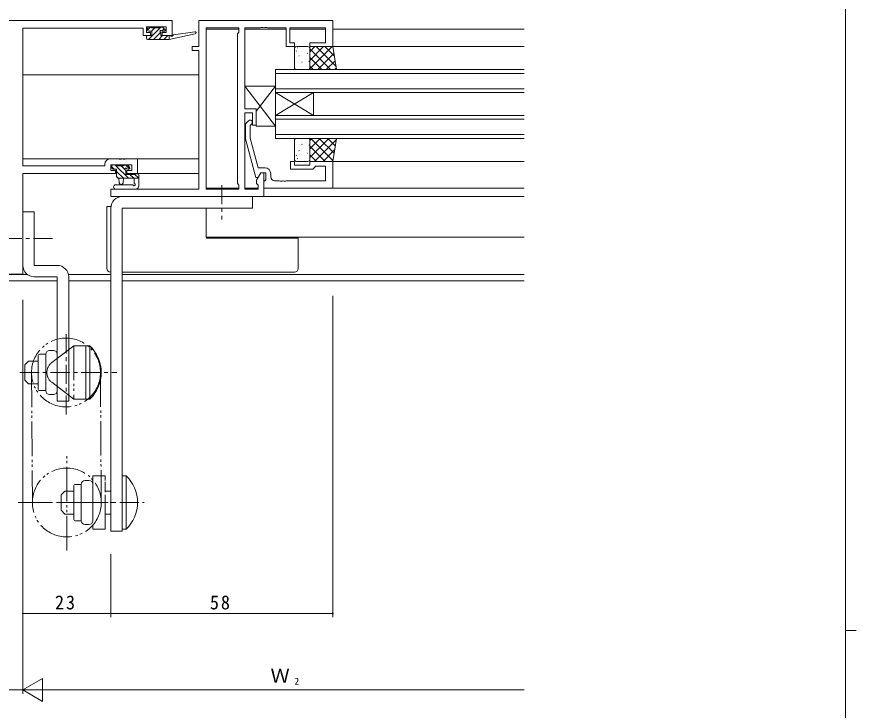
# Model space of a CAD drawing. Units: millimetres on the paper. Extents: x -420 to 373, y -297 to 267.
# Drawn here: x 135.7 to 355.1, y -18.9 to 162.4 of the extents above; entities that cross this region are included whole.
import ezdxf
from ezdxf.enums import TextEntityAlignment as Align

# ---------------------------------------------------------------- set-up
doc = ezdxf.new("R2010")
doc.units = ezdxf.units.MM
for name, pattern in [('CHAIN1', [8, 5, -1, 1, -1]), ('DASHED3', [4, 3, -1]), ('DOUBLE_CHAIN2', [12.8, 9, -1, 0.6, -0.6, 0.6, -1])]:
    doc.linetypes.add(name, pattern=pattern)
for name, color, linetype, lineweight in [('0-1_YKK_ZWAK', 7, 'Continuous', 9), ('0-3_YKK_11', 7, 'Continuous', 9), ('0-4_YKK_12', 2, 'Continuous', 9), ('0-5_YKK_13', 4, 'Continuous', 9), ('0-6_YKK_D', 6, 'Continuous', 9)]:
    doc.layers.add(name, color=color, linetype=linetype, lineweight=lineweight)
doc.styles.add('ＭＳ ゴシック', font='')
doc.styles.get('ＭＳ ゴシック').set_extended_font_data('MS Gothic')

msp = doc.modelspace()

# ---------------------------------------------------------------- linework, layer by layer
at = {"layer": '0-1_YKK_ZWAK'}
for p, q in [((352.3, 264.4), (352.3, -260.6)), ((352.3, 1.9), (355.1, 1.9))]:
    msp.add_line(p, q, dxfattribs=at)
at = {"layer": '0-3_YKK_11'}
for p, q in [((78.3, 161.4), (176.3, 161.4)), ((176.3, 161.4), (176.3, 157.5)), ((183.3, 161.4), (183.3, 154.6)), ((218.3, 161.4), (183.3, 161.4)), ((218.3, 154.6), (218.3, 161.4)), ((168.8, 159.4), (137.3, 159.4)), ((137.3, 159.4), (137.3, 123.4)), ((168.8, 157.5), (168.8, 159.4)), ((174.8, 159.77), (169.6, 159.77)), ((170.7, 158.3), (170.7, 157.5)), ((173.7, 157.5), (173.7, 158.3)), ((193.8, 159.47), (185.23, 159.47)), ((185.23, 159.47), (185.23, 117.33)), ((185.23, 159.47), (185.23, 117.33)), ((193.37, 118.83), (193.37, 157.97)), ((195.3, 138.3), (195.3, 159.47)), ((201.258, 159.47), (206.1, 159.47)), ((206.1, 159.47), (206.1, 154.6)), ((207.1, 155.6), (207.1, 159.47)), ((207.1, 159.47), (216.37, 159.47)), ((216.37, 159.47), (216.37, 155.6)), ((170.7, 157.5), (168.8, 157.5)), ((176.3, 157.5), (173.7, 157.5)), ((183.3, 153.6), (183.3, 117.33)), ((206.1, 154.6), (208.3, 154.6)), ((208.3, 155.6), (207.1, 155.6)), ((208.3, 154.6), (208.3, 155.6)), ((198.3, 138.3), (195.3, 138.3)), ((198.3, 134.1), (198.3, 138.3)), ((195.3, 137.3), (197.3, 137.3)), ((195.3, 117.33), (195.3, 137.3)), ((197.3, 137.3), (197.3, 134.1)), ((196.276, 135.224), (195.5, 134.448)), ((195.5, 134.448), (195.5, 130.503)), ((197.3, 134.1), (198.3, 134.1)), ((195.5, 130.503), (198.207, 120.4)), ((198.78, 122.9), (196.7, 130.661)), ((164.258, 125.3), (167.3, 125.3)), ((167.3, 125.3), (167.3, 121.4)), ((137.3, 123.4), (158.7, 123.4)), ((158.7, 123.4), (158.7, 123.8)), ((165.8, 123.67), (160.33, 123.67)), ((160.33, 123.67), (160.33, 122.2)), ((165.8, 122.2), (165.8, 123.67)), ((200.6, 122.9), (198.78, 122.9)), ((207.3, 124.6), (207.3, 122.6)), ((208.3, 124.6), (207.3, 124.6)), ((213.1, 122.6), (213.6, 123.1)), ((216.37, 123.3), (216.37, 119.53)), ((218.3, 117.6), (218.3, 124.6)), ((161.5, 121.4), (137.3, 121.4)), ((137.3, 121.4), (137.3, 95.1)), ((167.3, 121.4), (164.5, 121.4)), ((199.5, 121.6), (198.37, 119.642)), ((200.3, 121.6), (199.5, 121.6)), ((200.3, 115.4), (200.3, 121.6)), ((200.8, 121.6), (200.8, 119.8)), ((202.1, 120.53), (202.1, 121.4)), ((207.3, 122.6), (213.1, 122.6)), ((216.37, 119.53), (206.258, 119.53)), ((160.3, 117.33), (160.3, 115.4)), ((183.3, 117.33), (160.3, 117.33)), ((185.23, 117.33), (193.8, 117.33)), ((200.3, 117.6), (218.3, 117.6)), ((160.3, 115.4), (200.3, 115.4)), ((137.3, 95.1), (117.3, 95.1))]:
    msp.add_line(p, q, dxfattribs=at)
for points in [[(169.6, 159.77), (169.6, 158.3), (170.7, 158.3)], [(173.7, 158.3), (174.8, 158.3), (174.8, 159.77)], [(193.37, 157.97), (193.8, 158.4), (193.8, 159.47)], [(195.3, 159.47), (199.342, 159.47), (199.525, 159.59), (200.075, 159.59), (200.258, 159.47), (200.342, 159.47), (200.525, 159.59), (201.075, 159.59), (201.258, 159.47)], [(183.3, 154.6), (181.6, 154.6), (181.6, 153.6), (183.3, 153.6)], [(216.37, 155.6), (212.3, 155.6), (212.3, 154.6), (218.3, 154.6)], [(196.7, 130.661), (196.7, 133.951), (197.124, 134.375)], [(160.2, 125.3), (162.342, 125.3), (162.525, 125.18), (163.075, 125.18), (163.258, 125.3), (163.342, 125.3), (163.525, 125.18), (164.075, 125.18), (164.258, 125.3)], [(218.3, 124.6), (212.3, 124.6), (212.3, 123.6), (208.3, 123.6), (208.3, 124.6)], [(213.6, 123.1), (213.8, 123.3), (216.37, 123.3)], [(160.33, 122.2), (161.5, 122.2), (161.5, 121.4)], [(164.5, 121.4), (164.5, 122.2), (165.8, 122.2)], [(198.207, 120.4), (198.807, 120.4), (199.5, 121.6), (200.8, 121.6)], [(193.8, 117.33), (193.8, 118.4), (193.37, 118.83)], [(198.37, 119.642), (198.37, 118.83), (198.8, 118.4), (198.8, 117.33), (195.3, 117.33)], [(200.8, 119.8), (200.6, 119.6), (200.3, 119.3), (200.3, 117.6)], [(206.258, 119.53), (206.075, 119.41), (205.525, 119.41), (205.342, 119.53), (205.258, 119.53), (205.075, 119.41), (204.525, 119.41), (204.342, 119.53), (203.1, 119.53)]]:
    msp.add_lwpolyline(points, dxfattribs=at)
for centre, radius, start, end in [((196.7, 134.8), 0.6, 314.99998, 135), ((160.2, 123.8), 1.5, 90, 179.99998), ((200.6, 121.4), 1.5, 0, 89.99998), ((203.1, 120.53), 1, 180, 269.99998)]:
    msp.add_arc(centre, radius, start, end, dxfattribs=at)
at = {"layer": '0-4_YKK_12'}
for p, q in [((193.799, 159.2), (185.232, 159.2)), ((206.099, 159.2), (195.302, 159.2)), ((216.369, 159.2), (207.102, 159.2)), ((268.3, 159.2), (218.3, 159.2)), ((217.8, 154.6), (268.3, 154.6)), ((183.3, 147.2), (137.3, 147.2)), ((203.3, 142.6), (203.3, 148.6)), ((203.3, 148.6), (268.3, 148.6)), ((203.3, 147.6), (268.3, 147.6)), ((203.3, 143.6), (268.3, 143.6)), ((203.3, 142.6), (203.3, 136.6)), ((203.3, 136.6), (213.3, 142.6)), ((203.3, 142.6), (213.3, 136.6)), ((203.3, 142.6), (268.3, 142.6)), ((213.3, 142.6), (213.3, 136.6)), ((203.3, 136.6), (268.3, 136.6)), ((203.3, 130.6), (203.3, 136.6)), ((203.3, 135.6), (268.3, 135.6)), ((203.3, 131.6), (268.3, 131.6)), ((203.3, 130.6), (268.3, 130.6)), ((137.3, 125.3), (183.3, 125.3)), ((268.3, 124.6), (218.3, 124.6)), ((183.3, 121.4), (167, 121.4)), ((193.799, 117.6), (185.232, 117.6)), ((198.799, 117.6), (195.302, 117.6)), ((268.3, 117.6), (200.6, 117.6)), ((268.3, 115.4), (199.862, 115.4)), ((185.23, 112.4), (185.23, 104.8)), ((268.3, 104.8), (185.23, 104.8)), ((138.459, 95.03), (116.142, 95.03)), ((160.298, 95.03), (149.231, 95.03)), ((268.3, 95.03), (163.298, 95.03)), ((146.298, 93.4), (108.302, 93.4)), ((160.298, 93.4), (149.298, 93.4)), ((268.3, 93.4), (163.298, 93.4))]:
    msp.add_line(p, q, dxfattribs=at)
at = {"layer": '0-5_YKK_13'}
for p, q in [((169.9, 158.937), (170.663, 159.7)), ((169.9, 158.9), (169.9, 159.4)), ((170.157, 156.5), (173.357, 159.7)), ((170.2, 159.7), (170.7, 159.7)), ((171, 158.6), (170.2, 158.6)), ((170.9, 159.5), (172.9, 159.5)), ((170.91, 158.6), (171.81, 159.5)), ((171, 157.5), (171, 158.6)), ((171.504, 156.5), (173.333, 158.328)), ((173.1, 159.7), (173.7, 159.7)), ((173.4, 158.139), (173.4, 157.5)), ((173.672, 158.667), (174.264, 159.26)), ((174.2, 158.6), (173.861, 158.6)), ((173.912, 159.612), (174.412, 159.112)), ((176.712, 157.673), (182.254, 158.497)), ((169.6, 156.8), (169.6, 157.2)), ((169.622, 157.311), (169.789, 157.479)), ((169.9, 157.5), (171, 157.5)), ((169.9, 156.5), (175.598, 156.5)), ((172.851, 156.5), (173.851, 157.5)), ((173.4, 157.5), (175.598, 157.5)), ((174.198, 156.5), (175.198, 157.5)), ((175.545, 156.5), (175.598, 156.553)), ((175.598, 156.5), (182.359, 157.906)), ((175.598, 157.5), (175.685, 157.514)), ((175.598, 156.5), (175.598, 157.5)), ((208.3, 149.1), (208.3, 154.1)), ((208.8, 154.6), (211.8, 154.6)), ((209.055, 154.298), (209.031, 154.255)), ((213.644, 154.6), (212.3, 153.255)), ((218.3, 154.6), (212.3, 154.6)), ((215.889, 154.6), (212.3, 151.01)), ((218.134, 154.6), (212.3, 148.765)), ((212.3, 154.6), (212.3, 148.6)), ((212.3, 154.1), (212.3, 149.1)), ((217.702, 148.6), (212.3, 154.001)), ((219.171, 149.376), (213.947, 154.6)), ((218.722, 152.07), (216.192, 154.6)), ((219.3, 148.6), (218.3, 154.6)), ((208.808, 153.463), (208.72, 153.417)), ((209.488, 152.222), (209.464, 152.178)), ((210.223, 153.292), (210.215, 153.285)), ((211.679, 152.865), (211.655, 152.821)), ((212.205, 151.472), (212.198, 151.466)), ((215.457, 148.6), (212.3, 151.756)), ((218.597, 152.817), (214.379, 148.6)), ((210.038, 149.531), (210.03, 149.524)), ((210.222, 150.197), (210.198, 150.153)), ((210.333, 150.574), (210.245, 150.527)), ((212.112, 150.788), (212.088, 150.745)), ((213.212, 148.6), (212.3, 149.511)), ((218.918, 150.893), (216.625, 148.6)), ((211.8, 148.6), (208.8, 148.6)), ((212.3, 148.6), (219.3, 148.6)), ((219.239, 148.968), (218.87, 148.6)), ((195.3, 144.3), (195.3, 138.3)), ((203.3, 144.3), (195.3, 144.3)), ((203.3, 133.8), (195.3, 144.3)), ((203.3, 144.3), (198.3, 137.737)), ((203.3, 133.8), (203.3, 144.3)), ((195.3, 138.3), (198.3, 138.3)), ((198.3, 138.3), (198.3, 133.8)), ((198.3, 133.8), (203.3, 133.8)), ((208.3, 130.1), (208.3, 125.1)), ((211.8, 130.6), (208.8, 130.6)), ((210.038, 130.068), (210.03, 130.075)), ((210.222, 129.402), (210.198, 129.446)), ((217.302, 130.6), (212.3, 125.598)), ((215.057, 130.6), (212.3, 127.843)), ((212.3, 124.6), (212.3, 130.6)), ((212.812, 130.6), (212.3, 130.088)), ((212.3, 130.6), (219.3, 130.6)), ((212.3, 125.1), (212.3, 130.1)), ((218.334, 124.8), (212.534, 130.6)), ((219.251, 130.303), (213.547, 124.6)), ((218.654, 126.725), (214.779, 130.6)), ((218.975, 128.649), (217.025, 130.6)), ((219.3, 130.6), (218.3, 124.6)), ((219.296, 130.573), (219.27, 130.6)), ((209.488, 127.377), (209.464, 127.421)), ((210.333, 129.025), (210.245, 129.072)), ((212.112, 128.811), (212.088, 128.855)), ((212.205, 128.127), (212.198, 128.133)), ((216.289, 124.6), (212.3, 128.589)), ((218.802, 127.609), (215.792, 124.6)), ((208.808, 126.136), (208.72, 126.182)), ((209.055, 125.301), (209.031, 125.345)), ((210.223, 126.307), (210.215, 126.314)), ((211.679, 126.734), (211.655, 126.778)), ((214.044, 124.6), (212.3, 126.344)), ((160.6, 122.87), (160.6, 123.37)), ((160.6, 123.16), (161.19, 122.57)), ((160.9, 123.67), (161.4, 123.67)), ((161.441, 123.666), (161.596, 123.511)), ((161.6, 123.47), (163.7, 123.47)), ((161.637, 123.47), (164.937, 120.17)), ((162.984, 123.47), (163.963, 122.491)), ((163.9, 123.67), (164.5, 123.67)), ((164.131, 123.67), (165.175, 122.626)), ((164.712, 123.582), (165.212, 123.082)), ((208.8, 124.6), (211.8, 124.6)), ((210.945, 124.709), (210.921, 124.753)), ((218.3, 124.6), (212.3, 124.6)), ((218.353, 124.915), (218.037, 124.6)), ((161.8, 122.57), (160.9, 122.57)), ((161.8, 120.67), (161.8, 122.57)), ((161.8, 121.96), (163.59, 120.17)), ((164.2, 122.109), (164.2, 121.17)), ((164.2, 121.17), (166.5, 121.17)), ((165, 122.57), (164.661, 122.57)), ((165.284, 121.17), (166.284, 120.17)), ((166.528, 121.272), (167.6, 120.201)), ((166.7, 121.37), (167.3, 121.37)), ((167.6, 121.07), (167.6, 118.107)), ((165.864, 118.5), (161.616, 118.5)), ((161.804, 120.609), (162.239, 120.174)), ((167.6, 120.17), (162.3, 120.17)), ((162.4, 120.17), (162.502, 119.026)), ((163.6, 120.17), (163.498, 119.026)), ((166.4, 118.99), (166.4, 120.17)), ((166.795, 117.3), (161.616, 117.3)), ((166.985, 117.368), (167.416, 117.72)), ((197.298, 115.4), (163.298, 115.4)), ((197.298, 115.4), (197.298, 112.4)), ((159.3, 112.8), (160.3, 112.8)), ((159.3, 96.6), (159.3, 112.8)), ((160.298, 112.4), (160.298, 27.9)), ((160.3, 112.8), (160.325, 112.8)), ((163.298, 112.4), (197.298, 112.4)), ((163.298, 27.9), (163.298, 112.4)), ((140.298, 111.4), (137.298, 111.4)), ((137.298, 111.4), (137.298, 97.4)), ((140.298, 111.4), (140.298, 97.4)), ((185.397, 104.5), (185.408, 104.519)), ((185.408, 104.519), (185.418, 104.576)), ((185.418, 104.576), (185.429, 104.67)), ((185.429, 104.67), (185.439, 104.8)), ((209.3, 104.5), (209.3, 96.6)), ((146.298, 97.4), (140.298, 97.4)), ((146.298, 94.4), (140.298, 94.4)), ((146.298, 61.9), (146.298, 94.4)), ((149.298, 94.4), (149.298, 61.9)), ((208.3, 95.6), (163.298, 95.6)), ((144.298, 75.174), (145.298, 75.174)), ((150.598, 74.853), (150.598, 72.103)), ((154.798, 76.4), (153.798, 76.4)), ((153.798, 62.4), (153.798, 76.4)), ((154.798, 76.4), (154.798, 62.4)), ((138.798, 72.4), (137.798, 71.4)), ((141.298, 72.4), (138.798, 72.4)), ((141.298, 73.65), (141.298, 65.15)), ((143.298, 74.15), (141.798, 74.15)), ((143.298, 74.174), (143.298, 72.787)), ((143.298, 66.013), (143.298, 72.787)), ((146.298, 74.174), (146.298, 64.626)), ((137.798, 71.4), (137.798, 67.4)), ((138.798, 66.4), (137.798, 67.4)), ((141.298, 66.4), (138.798, 66.4)), ((143.298, 66.013), (143.298, 64.626)), ((149.298, 66.697), (149.298, 63.947)), ((143.298, 64.65), (141.798, 64.65)), ((144.298, 63.626), (145.298, 63.626)), ((149.298, 61.9), (146.298, 61.9)), ((154.798, 62.4), (153.798, 62.4)), ((164.298, 42.4), (163.298, 42.4)), ((163.298, 42.4), (163.298, 28.4)), ((164.298, 28.4), (164.298, 42.4)), ((150.598, 31.15), (150.598, 39.65)), ((152.598, 40.15), (151.098, 40.15)), ((152.598, 38.787), (152.598, 40.173)), ((153.598, 41.174), (154.598, 41.174)), ((155.598, 30.626), (155.598, 40.173)), ((158.798, 40.853), (158.798, 38.103)), ((148.298, 38.4), (147.298, 37.4)), ((147.298, 33.4), (147.298, 37.4)), ((150.598, 38.4), (148.298, 38.4)), ((152.598, 38.787), (152.598, 32.013)), ((148.298, 32.4), (147.298, 33.4)), ((150.598, 32.4), (148.298, 32.4)), ((152.598, 30.626), (152.598, 32.013)), ((152.598, 30.65), (151.098, 30.65)), ((153.598, 29.626), (154.598, 29.626)), ((160.298, 27.9), (163.298, 27.9)), ((164.298, 28.4), (163.298, 28.4))]:
    msp.add_line(p, q, dxfattribs=at)
at = {"layer": '0-5_YKK_13', "linetype": 'CHAIN1'}
for p, q in [((189.298, 118.4), (189.298, 109.4)), ((145.07, 104.4), (127.692, 104.4)), ((148.598, 58.4), (148.598, 80.4)), ((136.565, 69.4), (161.884, 69.4)), ((146.629, 35.4), (169.037, 35.4))]:
    msp.add_line(p, q, dxfattribs=at)
at = {"layer": '0-5_YKK_13', "linetype": 'DOUBLE_CHAIN2'}
for p, q in [((144.862, 71.973), (150.598, 76.4)), ((153.798, 76.4), (150.598, 76.4)), ((150.598, 76.4), (150.598, 62.4)), ((153.798, 76.4), (153.798, 62.4)), ((139.598, 69.347), (139.798, 35.347)), ((157.598, 69.453), (157.798, 35.453)), ((144.862, 66.827), (150.598, 62.4)), ((153.798, 62.4), (150.598, 62.4)), ((148.798, 22.9), (148.798, 47.9)), ((158.798, 42.4), (155.598, 42.4)), ((155.598, 42.4), (155.598, 28.4)), ((158.798, 28.4), (158.798, 42.4)), ((136.098, 35.4), (160.658, 35.4)), ((155.598, 28.4), (158.798, 28.4))]:
    msp.add_line(p, q, dxfattribs=at)
at = {"layer": '0-5_YKK_13', "linetype": 'DASHED3'}
for p, q in [((160.298, 38.4), (158.798, 38.4)), ((160.298, 32.4), (158.798, 32.4))]:
    msp.add_line(p, q, dxfattribs=at)
at = {"layer": '0-5_YKK_13'}
for points in [[(185.3, 104.8), (185.3, 104.5), (208.3, 104.5)], [(208.3, 104.5), (209.3, 104.5), (209.3, 104.8)]]:
    msp.add_lwpolyline(points, dxfattribs=at)
at = {"layer": '0-5_YKK_13', "linetype": 'DOUBLE_CHAIN2'}
for centre in [(148.598, 69.4), (148.798, 35.4)]:
    msp.add_circle(centre, 9, dxfattribs=at)
at = {"layer": '0-5_YKK_13'}
for centre, radius, start, end in [((170.2, 159.4), 0.3, 90, 180), ((170.2, 158.9), 0.3, 180, 270), ((170.7, 159.5), 0.2, 0, 90), ((173.1, 159.5), 0.2, 90, 180), ((173.4, 158.6), 0.25, 33.05573, 236.94426), ((173.1, 158.139), 0.3, 0, 56.94426), ((173.861, 158.9), 0.3, 213.05573, 270), ((173.7, 159.4), 0.3, 45, 90), ((174.2, 158.9), 0.3, 270, 45), ((182.298, 158.2), 0.3, 281.7498, 98.44934), ((169.9, 157.2), 0.3, 90, 180), ((169.9, 156.8), 0.3, 180, 270), ((175.733, 157.218), 0.3, 39.19753, 99.19753), ((176.198, 157.597), 0.3, 219.19753, 338.44934), ((176.756, 157.377), 0.3, 98.44934, 158.44934), ((208.8, 154.1), 0.5, 90, 180), ((211.8, 154.1), 0.5, 359.99998, 90), ((208.8, 149.1), 0.5, 180, 270), ((211.8, 149.1), 0.5, 270, 0), ((208.8, 130.1), 0.5, 90, 180), ((211.8, 130.1), 0.5, 0, 90), ((208.8, 125.1), 0.5, 180, 270), ((211.8, 125.1), 0.5, 270, 0), ((160.9, 123.37), 0.3, 90, 180), ((160.9, 122.87), 0.3, 180, 270), ((161.4, 123.47), 0.2, 0, 90), ((163.9, 123.47), 0.2, 90, 180), ((164.5, 123.37), 0.3, 45, 90), ((165, 122.87), 0.3, 270, 45), ((162.3, 120.67), 0.5, 180, 270), ((164.2, 122.57), 0.25, 33.05573, 236.94426), ((163.9, 122.109), 0.3, 0, 56.94426), ((164.661, 122.87), 0.3, 213.05573, 270), ((166.7, 121.17), 0.2, 89.99998, 180), ((167.3, 121.07), 0.3, 0, 90), ((161.616, 117.9), 0.6, 90, 270), ((163, 119.07), 0.5, 185.09206, 354.90793), ((165.864, 118.2), 0.3, 26.74368, 90), ((166.4, 118.47), 0.3, 206.74368, 59.99998), ((166.7, 118.99), 0.3, 180, 239.99998), ((166.795, 117.6), 0.3, 270, 309.23453), ((167.1, 118.107), 0.5, 309.23453, 0), ((163.298, 112.4), 3, 90, 180), ((140.298, 97.4), 3, 180, 270), ((146.298, 94.4), 3, 0, 90), ((160.3, 96.6), 1, 180, 270), ((208.3, 96.6), 1, 270, 0), ((144.298, 74.174), 1, 90, 180), ((145.298, 74.174), 1, 0, 90), ((148.131, 69.4), 9.667, 313.60283, 46.39716), ((141.798, 73.65), 0.5, 90, 180), ((141.798, 65.15), 0.5, 180, 270), ((144.298, 64.626), 1, 180, 270), ((145.298, 64.626), 1, 270, 0), ((157.631, 35.4), 9.667, 313.60283, 46.39716), ((151.098, 39.65), 0.5, 90, 180), ((153.598, 40.173), 1, 90, 180), ((154.598, 40.173), 1, 0, 90), ((151.098, 31.15), 0.5, 180, 270), ((153.598, 30.626), 1, 180, 270), ((154.598, 30.626), 1, 270, 0)]:
    msp.add_arc(centre, radius, start, end, dxfattribs=at)
at = {"layer": '0-5_YKK_13', "linetype": 'DOUBLE_CHAIN2'}
msp.add_arc((146.848, 69.4), 3.25, 127.66316, 232.33682, dxfattribs=at)
at = {"layer": '0-6_YKK_D'}
for p, q in [((137.3, 88.4), (137.3, -14.6)), ((137.3, 88.4), (137.3, -14.6)), ((218.3, 89.4), (218.3, 5.4)), ((137.3, 21.9), (137.3, 5.4)), ((160.3, 21.9), (160.3, 5.4)), ((160.3, 20.9), (160.3, 5.4)), ((160.3, 6.4), (137.3, 6.4)), ((160.3, 6.4), (218.3, 6.4)), ((137.3, -13.6), (142.496, -10.6)), ((142.496, -16.6), (142.496, -10.6)), ((117.3, -13.6), (137.3, -13.6)), ((137.3, -13.6), (142.496, -16.6)), ((137.3, -13.6), (147.692, -13.6)), ((143.3, -13.6), (268.3, -13.6))]:
    msp.add_line(p, q, dxfattribs=at)
for centre, start, end in [((137.3, 6.4), 0, 180), ((137.3, 6.4), 180, 0), ((160.3, 6.4), 0, 180), ((160.3, 6.4), 0, 180), ((160.3, 6.4), 180, 0), ((160.3, 6.4), 180, 0), ((218.3, 6.4), 0, 180), ((218.3, 6.4), 180, 0)]:
    msp.add_arc(centre, 0.106, start, end, dxfattribs=at)

# ---------------------------------------------------------------- texts
at = {"layer": '0-6_YKK_D', "color": 3, "style": 'ＭＳ ゴシック'}
msp.add_text('Ｗ', height=3.666, dxfattribs=at).set_placement((202.048, -12.8), align=Align.BOTTOM_LEFT)
at = {"layer": '0-6_YKK_D', "color": 4, "style": 'ＭＳ ゴシック'}
msp.add_text('2', height=1.833, dxfattribs=at).set_placement((208.285, -12.8), align=Align.BOTTOM_LEFT)
at = {"layer": '0-6_YKK_D', "color": 3, "char_height": 3.666, "attachment_point": 7, "style": 'ＭＳ ゴシック'}
for s, insert in [('\\T1.21;\\W0.95;23', (145.718, 7.4)), ('\\T1.21;\\W0.95;58', (186.206, 7.4))]:
    msp.add_mtext(s, dxfattribs=dict(at, insert=insert))

doc.saveas('drawing.dxf')
